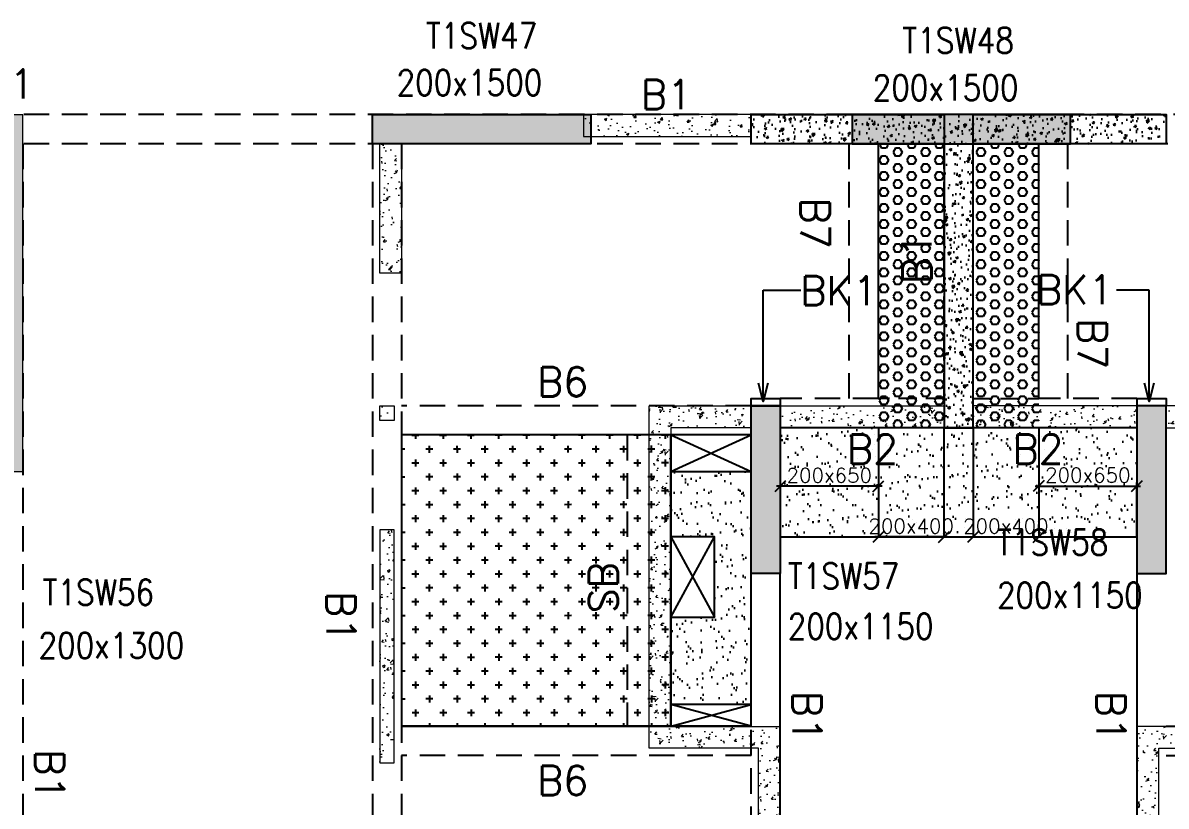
# Model space of a CAD drawing. Header units: millimetres. Extents: x 1078357 to 2594950, y -4969473 to -4636555.
# Drawn here: x 1601908 to 1609758, y -4666194 to -4660817 of the extents above; entities that cross this region are included whole.
import ezdxf

# ---------------------------------------------------------------- set-up
doc = ezdxf.new("R2010")
doc.units = ezdxf.units.MM
doc.header["$PDMODE"] = 35
for name, pattern in [('CONTINOUS', [0]), ('HIDDEN', [0.375, 0.25, -0.125]), ('New Retail block$0$CONTINOUS', [0])]:
    doc.linetypes.add(name, pattern=pattern)
doc.layers.get('0').update_dxf_attribs({"lineweight": 0})
doc.layers.get('Defpoints').update_dxf_attribs({"lineweight": 0})
for name, color, linetype, lineweight in [('A-_ANOTDIMA_D-', 6, 'Continuous', 13), ('COL. NO.', 30, 'Continuous', 25), ('COL. SIZE', 7, 'Continuous', 25), ('DIM', 9, 'Continuous', 25), ('HATCH', 8, 'Continuous', 30), ('RCC UPSTAND', 43, 'Continuous', 30), ('S-NON STR RCC WALL', 8, 'Continuous', 0)]:
    doc.layers.add(name, color=color, linetype=linetype, lineweight=lineweight)
for name, color, linetype in [('B-200x325', 201, 'HIDDEN'), ('B-200x375', 41, 'HIDDEN'), ('B-200x400', 44, 'HIDDEN'), ('B-200x650', 241, 'HIDDEN'), ('B-300xSLAB THK.', 151, 'Continuous'), ('BK1-200x650', 241, 'HIDDEN'), ('DC BEAM NO.', 7, 'Continuous'), ('DROP SLAB', 8, 'Continuous'), ('NON STR. RCC WALL', 6, 'Continuous'), ('S-COLUMN_SHEAR WALL', 1, 'Continuous'), ('S-PROJECTION', 54, 'New Retail block$0$CONTINOUS'), ('SLAB FOLD', 8, 'Continuous'), ('UP TO 10FRS', 30, 'Continuous')]:
    doc.layers.add(name, color=color, linetype=linetype)
doc.styles.add('Roman', font='romans')
doc.styles.add('ROMANS', font='romans.shx', dxfattribs={"width": 0.85})
doc.dimstyles.new('HARESH', dxfattribs={"dimtxt": 150, "dimasz": 75, "dimexe": 0, "dimexo": 0, "dimgap": 25, "dimtad": 1, "dimdec": 0, "dimdsep": 46, "dimtxsty": 'Roman', "dimblk": 'OBLIQUE', "dimcen": 225, "dimdle": 25, "dimclrd": 2, "dimclre": 2, "dimclrt": 7, "dimadec": 8, "dimazin": 1, "dimtfac": 1, "dimtdec": 0, "dimtmove": 0, "dimatfit": 0, "dimfxl": 1, "dimlwd": -1, "dimlwe": -1, "dimarcsym": 0})
pattern_1 = [(50, (-4755937.19, 23343877.28), (182.184669, -15.9390855), [19.05, -209.55]), (355, (-4755937.19, 23343877.28), (-35.2434214, 191.0568452), [15.24, -167.6405842]), (100.4514447, (-4755922, 23343875.95), (146.9412471, 175.1177519), [16.1900088, -178.0902446]), (46.1842, (-4755937.19, 23343928.08), (271.0790409, -42.042328), [28.575, -314.325]), (96.6355576, (-4755914.6, 23343924.58), (237.404134, 247.4261246), [24.2850231, -267.1356082]), (351.1841512, (-4755937.2, 23343928.08), (237.404134, 247.4261246), [22.859967, -251.459732]), (21, (-4755911.79, 23343915.38), (151.6143913, -102.2651982), [19.05, -209.55]), (326, (-4755911.79, 23343915.38), (61.8020283, 184.1879661), [15.24, -167.64]), (71.451445, (-4755899.15, 23343906.86), (213.4164193, 81.9227689), [16.1900088, -178.0899376]), (37.5, (-4755937.19, 23343877.28), (3.08860325, 84.55503887), [0, -165.608, 0, -170.18, 0, -168.275]), (7.5, (-4755937.19, 23343877.28), (66.8196625, 100.18057482), [0, -97.028, 0, -161.798, 0, -64.135]), (327.5, (-4755993.83, 23343877.28), (135.59059517, -5.728744), [0, -63.5, 0, -198.12, 0, -262.89]), (317.5, (-4756019.23, 23343877.28), (148.1291814, 25.42649103), [0, -82.55, 0, -131.572, 0, -186.69])]
pattern_2 = [(180, (488933.74, 213528.074), (-7e-15, -54.99261315), [31.75, -63.5]), (300, (488933.74, 213528.074), (47.625, 27.4963066), [31.75, -63.5]), (240, (488901.99, 213528.074), (47.625, -27.4963066), [31.75, -63.5])]
pattern_3 = [(230, (4145652.81, -7867446.14), (-143.4520365, 12.550427), [15, -165]), (175, (4145652.81, -7867446.14), (27.7502667, -150.438427), [12, -132]), (280.4514445, (4145640.86, -7867445.1), (-115.7017693, -137.887998), [12.7480384, -140.2284224]), (226.1842, (4145652.81, -7867486.14), (-213.448266, 33.103856), [22.5, -247.5]), (276.6356355, (4145635.02, -7867483.38), (-186.932389, -194.82372), [19.122068, -210.342752]), (171.184164, (4145652.8, -7867486.14), (-186.932389, -194.82372), [18, -198]), (201, (4145632.81, -7867476.14), (-119.3814104, 80.523778), [15, -165]), (146, (4145632.81, -7867476.14), (-48.6630664, -145.030009), [12, -132]), (251.4514447, (4145622.86, -7867469.43), (-168.0444753, -64.5062306), [12.748038, -140.2284224]), (217.5, (4145652.81, -7867446.14), (-2.43197106, -66.57877077), [0, -130.4, 0, -134, 0, -132.5]), (187.5, (4145652.81, -7867446.14), (-52.6139075, -78.8823424), [0, -76.4, 0, -127.4, 0, -50.5]), (147.5, (4145697.41, -7867446.14), (-106.7644872, 4.51097435), [0, -50, 0, -156, 0, -207]), (137.5, (4145717.41, -7867446.14), (-116.6372339, -20.0209965), [0, -65, 0, -103.6, 0, -147])]

# ---------------------------------------------------------------- blocks, each defined once
blk = doc.blocks.new('_Oblique')
at = {"color": 0, "linetype": 'ByBlock', "lineweight": -2}
blk.add_line((-0.5, -0.5), (0.5, 0.5), dxfattribs=at)
blk = doc.blocks.new('*D1166')
at = {"layer": 'Defpoints', "color": 0, "ltscale": 700, "transparency": 16777216}
for p in [(1607782.9, -4663596.1, 0), (1608233.1, -4663596.1, 0), (1607782.9, -4664346.1)]:
    blk.add_point(p, dxfattribs=at)
at = {"layer": 'DIM', "color": 2, "ltscale": 700, "transparency": 16777216}
for p, q in [((1607782.9, -4663596.1), (1607782.9, -4664346.1)), ((1608233.1, -4663596.1), (1608233.1, -4664346.1)), ((1608258.1, -4664346.1), (1607757.9, -4664346.1))]:
    blk.add_line(p, q, dxfattribs=at)
at = {"layer": 'DIM', "color": 2, "ltscale": 700, "transparency": 16777216, "xscale": 75, "yscale": 75, "zscale": 75, "rotation": 180}
blk.add_blockref('_Oblique', (1607782.9, -4664346.1), dxfattribs=at)
at = {"layer": 'DIM', "color": 2, "ltscale": 700, "transparency": 16777216, "xscale": 75, "yscale": 75, "zscale": 75}
blk.add_blockref('_Oblique', (1608233.1, -4664346.1), dxfattribs=at)
at = {"layer": 'DIM', "color": 7, "ltscale": 700, "transparency": 16777216, "insert": (1608008, -4664271.1), "char_height": 150, "attachment_point": 5, "style": 'Roman'}
blk.add_mtext('{\\H0.666667x;200x400}', dxfattribs=at)
blk = doc.blocks.new('*D1167')
at = {"layer": 'Defpoints', "color": 0, "ltscale": 700, "transparency": 16777216}
for p in [(1607108.3, -4663596.1, 0), (1607782.9, -4663596.1, 0), (1607108.3, -4663998.2)]:
    blk.add_point(p, dxfattribs=at)
at = {"layer": 'DIM', "color": 2, "ltscale": 700, "transparency": 16777216}
for p, q in [((1607108.3, -4663596.1), (1607108.3, -4663998.2)), ((1607782.9, -4663596.1), (1607782.9, -4663998.2)), ((1607807.9, -4663998.2), (1607083.3, -4663998.2))]:
    blk.add_line(p, q, dxfattribs=at)
at = {"layer": 'DIM', "color": 2, "ltscale": 700, "transparency": 16777216, "xscale": 75, "yscale": 75, "zscale": 75, "rotation": 180}
blk.add_blockref('_Oblique', (1607108.3, -4663998.2), dxfattribs=at)
at = {"layer": 'DIM', "color": 2, "ltscale": 700, "transparency": 16777216, "xscale": 75, "yscale": 75, "zscale": 75}
blk.add_blockref('_Oblique', (1607782.9, -4663998.2), dxfattribs=at)
at = {"layer": 'DIM', "color": 7, "ltscale": 700, "transparency": 16777216, "insert": (1607445.6, -4663923.2), "char_height": 150, "attachment_point": 5, "style": 'Roman'}
blk.add_mtext('{\\H0.666667x;200x650}', dxfattribs=at)
blk = doc.blocks.new('*D1168')
at = {"layer": 'Defpoints', "color": 0, "ltscale": 700, "transparency": 16777216}
for p in [(1608433.1, -4663596.1, 0), (1608883.2, -4663596.1, 0), (1608883.2, -4664346.1)]:
    blk.add_point(p, dxfattribs=at)
at = {"layer": 'DIM', "color": 2, "ltscale": 700, "transparency": 16777216}
for p, q in [((1608433.1, -4663596.1), (1608433.1, -4664346.1)), ((1608883.2, -4663596.1), (1608883.2, -4664346.1)), ((1608408.1, -4664346.1), (1608908.2, -4664346.1))]:
    blk.add_line(p, q, dxfattribs=at)
at = {"layer": 'DIM', "color": 2, "ltscale": 700, "transparency": 16777216, "xscale": 75, "yscale": 75, "zscale": 75, "rotation": 180}
blk.add_blockref('_Oblique', (1608433.1, -4664346.1), dxfattribs=at)
at = {"layer": 'DIM', "color": 2, "ltscale": 700, "transparency": 16777216, "xscale": 75, "yscale": 75, "zscale": 75}
blk.add_blockref('_Oblique', (1608883.2, -4664346.1), dxfattribs=at)
at = {"layer": 'DIM', "color": 7, "ltscale": 700, "transparency": 16777216, "insert": (1608658.2, -4664271.1), "char_height": 150, "attachment_point": 5, "style": 'Roman'}
blk.add_mtext('{\\H0.666667x;200x400}', dxfattribs=at)
blk = doc.blocks.new('*D1169')
at = {"layer": 'Defpoints', "color": 0, "ltscale": 700, "transparency": 16777216}
for p in [(1608883.2, -4663596.1, 0), (1609558.1, -4663596.1, 0), (1609558.1, -4663996.2)]:
    blk.add_point(p, dxfattribs=at)
at = {"layer": 'DIM', "color": 2, "ltscale": 700, "transparency": 16777216}
for p, q in [((1608883.2, -4663596.1), (1608883.2, -4663996.2)), ((1609558.1, -4663596.1), (1609558.1, -4663996.2)), ((1608858.2, -4663996.2), (1609583.1, -4663996.2))]:
    blk.add_line(p, q, dxfattribs=at)
at = {"layer": 'DIM', "color": 2, "ltscale": 700, "transparency": 16777216, "xscale": 75, "yscale": 75, "zscale": 75, "rotation": 180}
blk.add_blockref('_Oblique', (1608883.2, -4663996.2), dxfattribs=at)
at = {"layer": 'DIM', "color": 2, "ltscale": 700, "transparency": 16777216, "xscale": 75, "yscale": 75, "zscale": 75}
blk.add_blockref('_Oblique', (1609558.1, -4663996.2), dxfattribs=at)
at = {"layer": 'DIM', "color": 7, "ltscale": 700, "transparency": 16777216, "insert": (1609220.7, -4663921.2), "char_height": 150, "attachment_point": 5, "style": 'Roman'}
blk.add_mtext('{\\H0.666667x;200x650}', dxfattribs=at)
blk = doc.blocks.new('G$CD63B60BD')
at = {"layer": 'COL. NO.', "linetype": 'Continuous', "style": 'ROMANS', "width": 0.85}
for s, p in [('T1SW47', (21217.5, 7404.4, -320.4)), ('T1SW48', (24489.2, 7371.3, -320.4)), ('T1SW58', (25137.9, 3925.7, -320.4)), ('T1SW57', (23703.2, 3694.9, -320.4)), ('T1SW56', (18585.9, 3582.5, -320.4))]:
    blk.add_text(s, height=175, dxfattribs=at).set_placement(p)
at = {"layer": 'COL. SIZE', "linetype": 'Continuous', "style": 'ROMANS', "width": 0.85}
for s, p in [('200x1500', (21016.2, 7080.9, -320.4)), ('200x1500', (24285.2, 7046.4, -320.4)), ('200x1150', (25138.5, 3562.5, -320.4)), ('200x1150', (23701.8, 3348.7, -320.4)), ('200x1300', (18557.4, 3217.6, -320.4))]:
    blk.add_text(s, height=175, dxfattribs=at).set_placement(p)

msp = doc.modelspace()

# ---------------------------------------------------------------- hatches: boundary and pattern name
at = {"layer": 'DROP SLAB'}
h = msp.add_hatch(dxfattribs=at)
h.set_pattern_fill('CROSS', color=8, scale=15, angle=0.03079)
h.set_pattern_definition([(180.03079016, (-10458756.16, 46857363.79), (-95.19879988, -95.30117261), [47.625, -142.875]), (270.03079016, (-10458779.99, 46857387.59), (95.30117261, -95.19879988), [47.625, -142.875])])
h.paths.add_polyline_path([(1606358.3, -4663646), (1604508.3, -4663646), (1604508.3, -4665645.8), (1606358.3, -4665645.8)])
at = {"layer": 'HATCH'}
h = msp.add_hatch(dxfattribs=at)
h.set_pattern_fill('AR-SAND', color=8, scale=3, angle=179.97015)
h.set_pattern_definition([(37.47015413, (-3451224.37, 18703112.48), (-4.72361136, 146.8264517), [0, -115.824, 0, -129.54, 0, -123.825]), (7.4701541, (-3451224.37, 18703112.48), (134.9689868, 214.9772528), [0, -62.484, 0, -104.394, 0, -40.005]), (327.4701541, (-3451318.1, 18703112.53), (237.2979035, 0.3075449), [0, -38.1, 0, -137.16, 0, -179.07]), (317.4701541, (-3451318.1, 18703112.53), (229.1017424, 66.759465), [0, -19.05, 0, -89.916, 0, -102.87])])
h.paths.add_polyline_path([(1609558.6, -4663596.1), (1607108.6, -4663596.1), (1607108.3, -4664346.1), (1609558.3, -4664346.1)])
h = msp.add_hatch(dxfattribs=at)
h.set_pattern_fill('AR-SAND', color=8, scale=3, angle=179.97015)
h.set_pattern_definition([(37.47015413, (-3451224.46, 18703112.48), (-4.72361136, 146.8264517), [0, -115.824, 0, -129.54, 0, -123.825]), (7.4701541, (-3451224.46, 18703112.48), (134.9689868, 214.9772528), [0, -62.484, 0, -104.394, 0, -40.005]), (327.4701541, (-3451318.18, 18703112.53), (237.2979035, 0.3075449), [0, -38.1, 0, -137.16, 0, -179.07]), (317.4701541, (-3451318.18, 18703112.53), (229.1017424, 66.759465), [0, -19.05, 0, -89.916, 0, -102.87])])
h.paths.add_polyline_path([(1609558.5, -4663596.1), (1607108.5, -4663596.1), (1607108.5, -4664196.1), (1609558.5, -4664196.1)])
h = msp.add_hatch(dxfattribs=at)
h.set_pattern_fill('AR-SAND', color=8, scale=3, angle=359.97015)
h.set_pattern_definition([(37.47015413, (-4585435.56, 23611079.41), (-4.72361136, 146.8264517), [0, -115.824, 0, -129.54, 0, -123.825]), (7.4701541, (-4585435.56, 23611079.41), (134.9689868, 214.9772528), [0, -62.484, 0, -104.394, 0, -40.005]), (327.47015413, (-4585529.28, 23611079.46), (237.29790347, 0.3075449), [0, -38.1, 0, -137.16, 0, -179.07]), (317.4701541, (-4585529.28, 23611079.46), (229.1017424, 66.759465), [0, -19.05, 0, -89.916, 0, -102.87])])
h.paths.add_polyline_path([(1606907.7, -4665496.1), (1606357.7, -4665496.1), (1606357.7, -4664896.1), (1606657.7, -4664896.1), (1606657.7, -4664346.1), (1606357.7, -4664346.2), (1606357.7, -4663896.1), (1606907.7, -4663896.1)])
at = {"layer": 'RCC UPSTAND'}
h = msp.add_hatch(dxfattribs=at)
h.set_pattern_fill('AR-CONC', color=8, scale=20, angle=180)
h.set_pattern_definition(pattern_3)
h.paths.add_polyline_path([(1606908.3, -4661446.1), (1608233.3, -4661446.1), (1608233.3, -4661646.1), (1606908.3, -4661646.1)])
h = msp.add_hatch(dxfattribs=at)
h.set_pattern_fill('AR-CONC', color=8, scale=20, angle=180)
h.set_pattern_definition([(230, (4145652.81, -7867446.14), (-143.4520365, 12.550427), [15, -165]), (175, (4145652.81, -7867446.14), (27.7502667, -150.438427), [12, -132]), (280.4514445, (4145640.86, -7867445.1), (-115.7017693, -137.887998), [12.7480384, -140.2284224]), (226.1842, (4145652.81, -7867486.14), (-213.448266, 33.103856), [22.5, -247.5]), (276.6356355, (4145635.02, -7867483.38), (-186.932389, -194.82372), [19.122068, -210.342752]), (171.184164, (4145652.8, -7867486.14), (-186.932389, -194.82372), [18, -198]), (201, (4145632.81, -7867476.14), (-119.3814104, 80.523778), [15, -165]), (146, (4145632.81, -7867476.14), (-48.6630664, -145.030009), [12, -132]), (251.4514447, (4145622.86, -7867469.43), (-168.0444753, -64.5062306), [12.748038, -140.2284224]), (217.5, (4145652.81, -7867446.14), (-2.43197106, -66.57877077), [0, -130.4, 0, -134, 0, -132.5]), (187.5, (4145652.81, -7867446.14), (-52.6139075, -78.8823424), [0, -76.4, 0, -127.4, 0, -50.5]), (147.5, (4145697.41, -7867446.14), (-106.7644872, 4.51097435), [0, -50, 0, -156, 0, -207]), (137.5, (4145717.41, -7867446.14), (-116.6372339, -20.0209965), [0, -65, 0, -103.6, 0, -147])])
h.paths.add_polyline_path([(1608233.3, -4663596.1), (1608433.3, -4663596.1), (1608433.3, -4661446.1), (1608233.3, -4661446.1)])
h = msp.add_hatch(dxfattribs=at)
h.set_pattern_fill('AR-CONC', color=8, scale=20, angle=180)
h.set_pattern_definition(pattern_3)
h.paths.add_polyline_path([(1608433.3, -4661446.1), (1609758.3, -4661446.1), (1609758.3, -4661646.1), (1608433.3, -4661646.1)])
at = {"layer": 'S-COLUMN_SHEAR WALL', "lineweight": 25}
h = msp.add_hatch(color=1, dxfattribs=at)
h.dxf.hatch_style = 1
h.paths.add_polyline_path([(1604308.3, -4661446.1), (1605808.3, -4661446.1), (1605808.3, -4661646.1), (1604308.3, -4661646.1)])
h = msp.add_hatch(color=1, dxfattribs=at)
h.dxf.hatch_style = 1
h.paths.add_polyline_path([(1606908.3, -4663446.1), (1607108.3, -4663446.1), (1607108.3, -4664596.1), (1606908.3, -4664596.1)])
at = {"layer": 'S-COLUMN_SHEAR WALL', "lineweight": 25, "extrusion": (1.00316e-06, -2.11765e-11, 1)}
h = msp.add_hatch(color=1, dxfattribs=at)
h.dxf.hatch_style = 1
h.paths.add_polyline_path([(1609758.3, -4663446.1), (1609558.3, -4663446.1), (1609558.3, -4664596.1), (1609758.3, -4664596.1)])
at = {"layer": 'S-NON STR RCC WALL', "ltscale": 700}
h = msp.add_hatch(dxfattribs=at)
h.set_pattern_fill('AR-CONC', color=256)
h.set_pattern_definition([(230, (2739144.64, -9383618.3), (-182.184669, 15.9390855), [19.05, -209.55]), (175, (2739144.64, -9383618.3), (35.2434214, -191.056845), [15.24, -167.640584]), (280.4514447, (2739129.46, -9383616.97), (-146.941247, -175.117752), [16.190009, -178.0902446]), (226.1842, (2739144.64, -9383669.1), (-271.079041, 42.042328), [28.575, -314.325]), (276.6355576, (2739122.05, -9383665.6), (-237.404134, -247.426125), [24.285023, -267.135608]), (171.184151, (2739144.64, -9383669.1), (-237.404134, -247.426125), [22.859967, -251.459732]), (201, (2739119.24, -9383656.4), (-151.6143913, 102.265198), [19.05, -209.55]), (146, (2739119.24, -9383656.4), (-61.802028, -184.187966), [15.24, -167.64]), (251.451445, (2739106.6, -9383647.88), (-213.416419, -81.922769), [16.190009, -178.0899376]), (217.5, (2739144.64, -9383618.3), (-3.08860325, -84.5550389), [0, -165.608, 0, -170.18, 0, -168.275]), (187.5, (2739144.64, -9383618.3), (-66.8196625, -100.1805748), [0, -97.028, 0, -161.798, 0, -64.135]), (147.5, (2739201.28, -9383618.3), (-135.5905952, 5.728744), [0, -63.5, 0, -198.12, 0, -262.89]), (137.5, (2739226.68, -9383618.3), (-148.1291814, -25.426491), [0, -82.55, 0, -131.572, 0, -186.69])])
h.paths.add_polyline_path([(1598833.5, -4661596.1), (1598033.5, -4661596.1), (1598033.5, -4661446.1), (1598833.5, -4661446.1)])
h.paths.add_polyline_path([(1597283.5, -4661446.1), (1596833.5, -4661446.1), (1596833.5, -4661596.1), (1597283.5, -4661596.1)])
h.paths.add_polyline_path([(1598483.5, -4662526.1), (1598633.5, -4662526.1), (1598633.5, -4661596.1), (1598483.5, -4661596.1)])
h.paths.add_polyline_path([(1596833.5, -4662676.1), (1598633.5, -4662676.1), (1598633.5, -4662526.1), (1596833.5, -4662526.1)])
h.paths.add_polyline_path([(1601908.5, -4661448.1), (1601708.5, -4661448.1), (1601708.5, -4663896.1), (1601908.5, -4663896.1)])
h.paths.add_polyline_path([(1600033.5, -4661446.1), (1600133.5, -4661446.1), (1600133.5, -4661596.1), (1600033.5, -4661596.1)])
h.paths.add_polyline_path([(1601383.5, -4661446.2), (1601708.5, -4661446.1), (1601708.5, -4661646.1), (1601383.5, -4661646.1)])
h = msp.add_hatch(dxfattribs=at)
h.set_pattern_fill('AR-CONC', color=256)
h.set_pattern_definition([(50, (1568313.29, -4682032.18), (182.18467, -15.9391), [19.05, -209.55]), (355, (1568313.29, -4682032.18), (-35.2434, 191.05685), [15.24, -167.6406]), (100.45144, (1568328.47, -4682033.51), (146.94125, 175.11775), [16.19, -178.09024]), (46.1842, (1568313.29, -4681981.38), (271.079, -42.0423), [28.575, -314.325]), (96.63556, (1568335.88, -4681984.88), (237.4041, 247.4261), [24.285, -267.1356]), (351.18415, (1568313.3, -4681981.38), (237.4041, 247.4261), [22.86, -251.4597]), (21, (1568338.69, -4681994.08), (151.6144, -102.2652), [19.05, -209.55]), (326, (1568338.69, -4681994.08), (61.802, 184.188), [15.24, -167.64]), (71.45144, (1568351.32, -4682002.6), (213.4164, 81.9228), [16.19, -178.0899]), (37.5, (1568313.286, -4682032.18), (3.0886, 84.55504), [0, -165.608, 0, -170.18, 0, -168.275]), (7.5, (1568313.29, -4682032.18), (66.81966, 100.18057), [0, -97.028, 0, -161.798, 0, -64.135]), (327.5, (1568256.644, -4682032.18), (135.5906, -5.72874), [0, -63.5, 0, -198.12, 0, -262.89]), (317.5, (1568231.24, -4682032.18), (148.12918, 25.4265), [0, -82.55, 0, -131.572, 0, -186.69])])
h.paths.add_polyline_path([(1606908.5, -4661446.2), (1605758.5, -4661446.2), (1605758.5, -4661596.1), (1606908.5, -4661596.1)])
at = {"layer": 'S-NON STR RCC WALL'}
h = msp.add_hatch(dxfattribs=at)
h.set_pattern_fill('AR-CONC', color=256, angle=180)
h.set_pattern_definition([(50, (-5847176.65, 28024606.44), (182.184669, -15.93908554), [19.05, -209.55]), (355, (-5847176.65, 28024606.44), (-35.2434214, 191.0568452), [15.24, -167.6405842]), (100.4514447, (-5847161.47, 28024605.11), (146.9412471, 175.1177519), [16.1900088, -178.0902446]), (46.1842, (-5847176.65, 28024657.24), (271.0790409, -42.042328), [28.575, -314.325]), (96.6355576, (-5847154.06, 28024653.74), (237.404134, 247.4261246), [24.2850231, -267.1356082]), (351.1841512, (-5847176.65, 28024657.24), (237.404134, 247.4261246), [22.859967, -251.459732]), (21, (-5847151.25, 28024644.54), (151.6143913, -102.2651982), [19.05, -209.55]), (326, (-5847151.25, 28024644.54), (61.8020283, 184.1879661), [15.24, -167.64]), (71.451445, (-5847138.61, 28024636.02), (213.4164193, 81.9227689), [16.1900088, -178.0899376]), (37.5, (-5847176.65, 28024606.44), (3.08860325, 84.55503887), [0, -165.608, 0, -170.18, 0, -168.275]), (7.5, (-5847176.65, 28024606.44), (66.8196625, 100.18057482), [0, -97.028, 0, -161.798, 0, -64.135]), (327.5, (-5847233.29, 28024606.44), (135.59059517, -5.72874399), [0, -63.5, 0, -198.12, 0, -262.89]), (317.5, (-5847258.69, 28024606.44), (148.1291814, 25.42649103), [0, -82.55, 0, -131.572, 0, -186.69])])
h.paths.add_polyline_path([(1604358.5, -4661646.2), (1604508.5, -4661646.2), (1604508.5, -4662536.1), (1604358.5, -4662536.1)])
h = msp.add_hatch(dxfattribs=at)
h.set_pattern_fill('AR-CONC', color=256, angle=180)
h.set_pattern_definition([(50, (2701633.03, -9345786.55), (182.184669, -15.9390855), [19.05, -209.55]), (355, (2701633.03, -9345786.55), (-35.2434214, 191.056845), [15.24, -167.640584]), (100.4514447, (2701648.21, -9345787.88), (146.941247, 175.117752), [16.190009, -178.0902446]), (46.1842, (2701633.03, -9345735.75), (271.079041, -42.042328), [28.575, -314.325]), (96.6355576, (2701655.62, -9345739.25), (237.404134, 247.426125), [24.285023, -267.135608]), (351.184151, (2701633.03, -9345735.75), (237.404134, 247.426125), [22.859967, -251.459732]), (21, (2701658.43, -9345748.45), (151.6143913, -102.265198), [19.05, -209.55]), (326, (2701658.43, -9345748.45), (61.802028, 184.187966), [15.24, -167.64]), (71.451445, (2701671.07, -9345756.97), (213.416419, 81.922769), [16.190009, -178.0899376]), (37.5, (2701633.03, -9345786.55), (3.08860325, 84.5550389), [0, -165.608, 0, -170.18, 0, -168.275]), (7.5, (2701633.03, -9345786.55), (66.8196625, 100.1805748), [0, -97.028, 0, -161.798, 0, -64.135]), (327.5, (2701576.39, -9345786.55), (135.5905952, -5.728744), [0, -63.5, 0, -198.12, 0, -262.89]), (317.5, (2701550.99, -9345786.55), (148.1291814, 25.426491), [0, -82.55, 0, -131.572, 0, -186.69])])
h.paths.add_polyline_path([(1604358.5, -4663446), (1604458.5, -4663446), (1604458.5, -4663546), (1604358.5, -4663546)])
h = msp.add_hatch(dxfattribs=at)
h.set_pattern_fill('AR-CONC', color=256)
h.set_pattern_definition(pattern_1)
h.paths.add_polyline_path([(1606208.5, -4665796.2), (1606208.5, -4663446.2), (1606908.5, -4663446.2), (1606908.5, -4663596.2), (1606358.5, -4663596.2), (1606358.5, -4665646.2), (1607108.5, -4665646.2), (1607108.5, -4666896.1), (1606958.5, -4666896.1), (1606958.5, -4665796.2)])
h = msp.add_hatch(dxfattribs=at)
h.set_pattern_fill('AR-CONC', color=256)
h.set_pattern_definition(pattern_1)
h.paths.add_polyline_path([(1608233.5, -4663596.2), (1607108.5, -4663596.2), (1607108.5, -4663446.2), (1608233.5, -4663446.2)])
h = msp.add_hatch(dxfattribs=at)
h.set_pattern_fill('AR-CONC', color=256, angle=180)
h.set_pattern_definition(pattern_1)
h.paths.add_polyline_path([(1608433.5, -4663596.2), (1609558.5, -4663596.2), (1609558.5, -4663446.2), (1608433.5, -4663446.2)])
h = msp.add_hatch(dxfattribs=at)
h.set_pattern_fill('AR-CONC', color=256, angle=180)
h.set_pattern_definition(pattern_1)
h.paths.add_polyline_path([(1610458.5, -4665796.2), (1610458.5, -4663446.2), (1609758.5, -4663446.2), (1609758.5, -4663596.2), (1610308.5, -4663596.2), (1610308.5, -4665646.2), (1609558.5, -4665646.2), (1609558.5, -4666896.1), (1609708.5, -4666896.1), (1609708.5, -4665796.2)])
h = msp.add_hatch(dxfattribs=at)
h.set_pattern_fill('AR-CONC', color=256, angle=180)
h.set_pattern_definition([(50, (2701646.25, -9344421.88), (182.184669, -15.9390855), [19.05, -209.55]), (355, (2701646.25, -9344421.88), (-35.2434214, 191.056845), [15.24, -167.640584]), (100.4514447, (2701661.43, -9344423.21), (146.941247, 175.117752), [16.190009, -178.0902446]), (46.1842, (2701646.25, -9344371.08), (271.079041, -42.042328), [28.575, -314.325]), (96.6355576, (2701668.84, -9344374.6), (237.404134, 247.426125), [24.285023, -267.135608]), (351.184151, (2701646.25, -9344371.08), (237.404134, 247.426125), [22.859967, -251.459732]), (21, (2701671.65, -9344383.78), (151.6143913, -102.265198), [19.05, -209.55]), (326, (2701671.65, -9344383.78), (61.802028, 184.187966), [15.24, -167.64]), (71.451445, (2701684.28, -9344392.3), (213.416419, 81.922769), [16.190009, -178.0899376]), (37.5, (2701646.247, -9344421.884), (3.08860325, 84.5550389), [0, -165.608, 0, -170.18, 0, -168.275]), (7.5, (2701646.25, -9344421.88), (66.8196625, 100.1805748), [0, -97.028, 0, -161.798, 0, -64.135]), (327.5, (2701589.605, -9344421.884), (135.5905952, -5.728744), [0, -63.5, 0, -198.12, 0, -262.89]), (317.5, (2701564.2, -9344421.88), (148.1291814, 25.426491), [0, -82.55, 0, -131.572, 0, -186.69])])
h.paths.add_polyline_path([(1604358.5, -4665896), (1604458.5, -4665896), (1604458.5, -4664296), (1604358.5, -4664296)])
at = {"layer": 'SLAB FOLD', "ltscale": 1000}
h = msp.add_hatch(dxfattribs=at)
h.set_pattern_fill('HEX', color=8, scale=10, angle=180)
h.set_pattern_definition(pattern_2)
h.paths.add_polyline_path([(1608233.5, -4661656.7), (1607783.4, -4661656.7), (1607783.4, -4663596.1), (1608233.5, -4663596.1)])
h = msp.add_hatch(dxfattribs=at)
h.set_pattern_fill('HEX', color=8, scale=10, angle=180)
h.set_pattern_definition(pattern_2)
h.paths.add_polyline_path([(1608433.8, -4661656.7), (1608883.8, -4661656.7), (1608883.8, -4663596.1), (1608433.8, -4663596.1)])
at = {"layer": 'UP TO 10FRS', "lineweight": 25}
h = msp.add_hatch(color=256, dxfattribs=at)
h.dxf.hatch_style = 1
h.paths.add_polyline_path([(1609101.9, -4661646.1), (1609101.9, -4661446.1), (1607601.9, -4661446.1), (1607601.9, -4661646.1)])

# ---------------------------------------------------------------- linework, layer by layer
at = {"layer": 'B-200x325', "ltscale": 700}
for p, q in [((1606908.1, -4663446, 0), (1604508.3, -4663446, 0)), ((1606908.3, -4665845.8, 0), (1604508.3, -4665845.8, 0)), ((1609758.2, -4665845.9, 0), (1612158.2, -4665845.8, 0))]:
    msp.add_line(p, q, dxfattribs=at)
at = {"layer": 'B-200x325', "linetype": 'Continuous', "ltscale": 700}
for p, q in [((1606908.1, -4663646, 0), (1604508.3, -4663646, 0)), ((1606908.3, -4665645.8, 0), (1604508.3, -4665645.8, 0)), ((1609758.2, -4665645.9, 0), (1612158.2, -4665645.8, 0))]:
    msp.add_line(p, q, dxfattribs=at)
at = {"layer": 'B-200x375', "ltscale": 700}
for p, q in [((1607583.1, -4663396.1, 0), (1607583.1, -4661646.1)), ((1609083.4, -4663396.1, 0), (1609083.4, -4661646.1))]:
    msp.add_line(p, q, dxfattribs=at)
at = {"layer": 'B-200x375', "linetype": 'Continuous', "ltscale": 700}
for p, q in [((1607783.1, -4663396.1, 0), (1607783.1, -4661656.7, 0)), ((1608883.4, -4663396.1, 0), (1608883.4, -4661656.7, 0))]:
    msp.add_line(p, q, dxfattribs=at)
at = {"layer": 'B-200x400', "linetype": 'HIDDEN', "ltscale": 500}
for p, q in [((1608233.1, -4663396.1, 0), (1607783, -4663396.1, 0)), ((1608433.1, -4663396.1, 0), (1608883.2, -4663396.1, 0))]:
    msp.add_line(p, q, dxfattribs=at)
at = {"layer": 'B-200x400', "linetype": 'Continuous', "ltscale": 500}
for p, q in [((1608233.1, -4663596.1, 0), (1607783, -4663596.1, 0)), ((1608883.2, -4663596.1, 0), (1608433.1, -4663596.1, 0))]:
    msp.add_line(p, q, dxfattribs=at)
at = {"layer": 'B-200x650', "linetype": 'HIDDEN', "ltscale": 700}
for p, q in [((1607601.9, -4661446.2, 0), (1600333.5, -4661446.2, 0)), ((1619958.5, -4661446.2, 0), (1609101.9, -4661446.2, 0)), ((1607601.9, -4661646.2, 0), (1601908.5, -4661646.2, 0)), ((1601908.5, -4661646.2, 0), (1601908.5, -4666896.1, 0)), ((1604308.5, -4661646.2, 0), (1604308.5, -4668096.1, 0)), ((1604508.5, -4661646.2, 0), (1604508.5, -4668096.1, 0)), ((1608233.5, -4663396.1, 0), (1608233.5, -4661646.1, 0)), ((1608433.5, -4663396.1, 0), (1608433.5, -4661646.1, 0)), ((1614758.5, -4661646.2, 0), (1609101.9, -4661646.2, 0)), ((1607783.1, -4663396, 0), (1607108.3, -4663396, 0)), ((1609558.3, -4663396, 0), (1608883.2, -4663396.1, 0)), ((1606908.5, -4666896.1, 0), (1606908.5, -4664596.1, 0))]:
    msp.add_line(p, q, dxfattribs=at)
at = {"layer": 'B-200x650', "linetype": 'CONTINOUS', "ltscale": 700}
for p, q in [((1609558.4, -4663596, 0), (1608883.3, -4663596.1, 0)), ((1607108.5, -4666896.1, 0), (1607108.5, -4664596.1, 0)), ((1609558.5, -4666896.1, 0), (1609558.5, -4664596.1, 0))]:
    msp.add_line(p, q, dxfattribs=at)
at = {"layer": 'B-300xSLAB THK.', "linetype": 'HIDDEN', "ltscale": 700}
msp.add_line((1606058.3, -4663646, 0), (1606058.3, -4665645.8, 0), dxfattribs=at)
at = {"layer": 'B-300xSLAB THK.', "linetype": 'ByBlock', "ltscale": 700}
msp.add_line((1606358.3, -4663646, 0), (1606358.3, -4665645.8, 0), dxfattribs=at)
at = {"layer": 'BK1-200x650', "linetype": 'Continuous', "ltscale": 700, "elevation": 0}
for points in [[(1607108.5, -4663446.2), (1606908.5, -4663446.2), (1606908.5, -4663396), (1607108.5, -4663396)], [(1609758.6, -4663446.2), (1609558.5, -4663446.2), (1609558.5, -4663396), (1609758.6, -4663396)]]:
    msp.add_lwpolyline(points, close=True, dxfattribs=at)
at = {"layer": 'DROP SLAB', "color": 3, "linetype": 'CONTINOUS', "ltscale": 500}
for p, q in [((1606358.5, -4663896, 0), (1606908.3, -4663646, 0)), ((1606358.5, -4663646, 0), (1606908.5, -4663896, 0)), ((1606358.3, -4664896.1), (1606658.4, -4664346.1)), ((1606358.3, -4664346.1), (1606658.4, -4664896.1)), ((1606908, -4665646, 0), (1606358, -4665496, 0)), ((1606358.8, -4665645.8, 0), (1606908, -4665496, 0))]:
    msp.add_line(p, q, dxfattribs=at)
at = {"layer": 'DROP SLAB', "color": 3, "linetype": 'CONTINOUS', "ltscale": 500, "elevation": 0}
for points in [[(1606358.3, -4663646), (1604508.3, -4663646), (1604508.3, -4665645.8), (1606358.3, -4665645.8)], [(1606358.5, -4663896), (1606908.3, -4663896), (1606908.3, -4663646), (1606358.5, -4663646)], [(1606358.4, -4664896.1), (1606658.4, -4664896.1), (1606658.4, -4664346.1), (1606358.4, -4664346.1)], [(1606358, -4665645.8), (1606908, -4665645.8), (1606908, -4665496), (1606358, -4665496)]]:
    msp.add_lwpolyline(points, close=True, dxfattribs=at)
at = {"layer": 'NON STR. RCC WALL', "elevation": 0}
for points in [[(1606908.3, -4661446.1), (1608233.3, -4661446.1), (1608233.3, -4661646.1), (1606908.3, -4661646.1)], [(1608233.3, -4663596.1), (1608433.3, -4663596.1), (1608433.3, -4661446.1), (1608233.3, -4661446.1)], [(1608433.3, -4661446.1), (1609758.3, -4661446.1), (1609758.3, -4661646.1), (1608433.3, -4661646.1)]]:
    msp.add_lwpolyline(points, close=True, dxfattribs=at)
at = {"layer": 'S-COLUMN_SHEAR WALL', "color": 1, "lineweight": 25, "elevation": 0}
for points in [[(1604308.3, -4661446.1), (1605808.3, -4661446.1), (1605808.3, -4661646.1), (1604308.3, -4661646.1)], [(1606908.3, -4663446.1), (1607108.3, -4663446.1), (1607108.3, -4664596.1), (1606908.3, -4664596.1)]]:
    msp.add_lwpolyline(points, close=True, dxfattribs=at)
at = {"layer": 'S-COLUMN_SHEAR WALL', "color": 1, "lineweight": 25, "extrusion": (1.00316e-06, -2.11765e-11, 1), "elevation": 1.6}
msp.add_lwpolyline([(1609758.3, -4663446.1), (1609558.3, -4663446.1), (1609558.3, -4664596.1), (1609758.3, -4664596.1)], close=True, dxfattribs=at)
at = {"layer": 'S-NON STR RCC WALL', "elevation": 0}
for points in [[(1601908.5, -4661448.1), (1601708.5, -4661448.1), (1601708.5, -4663896.1), (1601908.5, -4663896.1)], [(1606208.5, -4665796.2), (1606208.5, -4663446.2), (1606908.5, -4663446.2), (1606908.5, -4663596.2), (1606358.5, -4663596.2), (1606358.5, -4665646.2), (1607108.5, -4665646.2), (1607108.5, -4666896.1), (1606958.5, -4666896.1), (1606958.5, -4665796.2)], [(1608233.5, -4663596.2), (1607108.5, -4663596.2), (1607108.5, -4663446.2), (1608233.5, -4663446.2)], [(1608433.5, -4663596.2), (1609558.5, -4663596.2), (1609558.5, -4663446.2), (1608433.5, -4663446.2)], [(1610458.5, -4665796.2), (1610458.5, -4663446.2), (1609758.5, -4663446.2), (1609758.5, -4663596.2), (1610308.5, -4663596.2), (1610308.5, -4665646.2), (1609558.5, -4665646.2), (1609558.5, -4666896.1), (1609708.5, -4666896.1), (1609708.5, -4665796.2)]]:
    msp.add_lwpolyline(points, close=True, dxfattribs=at)
at = {"layer": 'S-NON STR RCC WALL', "ltscale": 700, "elevation": 0}
for points in [[(1606908.5, -4661446.2), (1605758.5, -4661446.2), (1605758.5, -4661596.1), (1606908.5, -4661596.1)], [(1604358.5, -4661646.2), (1604508.5, -4661646.2), (1604508.5, -4662536.1), (1604358.5, -4662536.1)], [(1604358.5, -4663446), (1604458.5, -4663446), (1604458.5, -4663546), (1604358.5, -4663546)], [(1604358.5, -4665896), (1604458.5, -4665896), (1604458.5, -4664296), (1604358.5, -4664296)]]:
    msp.add_lwpolyline(points, close=True, dxfattribs=at)
at = {"layer": 'S-PROJECTION', "elevation": 0}
msp.add_lwpolyline([(1609558.6, -4663596.1), (1607108.6, -4663596.1), (1607108.3, -4664346.1), (1609558.3, -4664346.1)], close=True, dxfattribs=at)
at = {"layer": 'SLAB FOLD', "color": 8, "ltscale": 1000, "elevation": 0}
msp.add_lwpolyline([(1606907.7, -4665496.1), (1606357.7, -4665496.1), (1606357.7, -4664896.1), (1606657.7, -4664896.1), (1606657.7, -4664346.1), (1606357.7, -4664346.2), (1606357.7, -4663896.1), (1606907.7, -4663896.1), (1606907.7, -4665496.1)], dxfattribs=at)
at = {"layer": 'UP TO 10FRS', "lineweight": 25, "elevation": 0}
msp.add_lwpolyline([(1609101.9, -4661646.1), (1609101.9, -4661446.1), (1607601.9, -4661446.1), (1607601.9, -4661646.1)], close=True, dxfattribs=at)

# ---------------------------------------------------------------- block references
at = {"layer": 'A-_ANOTDIMA_D-', "color": 2, "ltscale": 700}
msp.add_blockref('G$CD63B60BD', (1583458.3, -4668396.1, 0), dxfattribs=at)

# ---------------------------------------------------------------- texts
at = {"layer": 'B-200x325', "linetype": 'Continuous', "ltscale": 700, "style": 'ROMANS'}
for p in [(1605438.7, -4663380.8, -2.7), (1605438.8, -4666117.9, -2.7)]:
    msp.add_text('B6', height=200, rotation=359.99945, dxfattribs=at).set_placement(p)
at = {"layer": 'B-200x375', "linetype": 'Continuous', "ltscale": 700, "style": 'ROMANS'}
for p in [(1607248.3, -4662016.5, -2.7), (1609152, -4662843.7, -2.7)]:
    msp.add_text('B7', height=200, rotation=269.99906, dxfattribs=at).set_placement(p)
at = {"layer": 'B-200x650', "linetype": 'HIDDEN', "ltscale": 500, "style": 'ROMANS'}
for rotation, p in [(359.99906, (1601635.5, -4661336.5, -2.7)), (0.00094, (1606151.5, -4661408.9, -2.7)), (269.99906, (1603992.9, -4664717.4, -2.7)), (269.99906, (1607192.4, -4665402.3, -2.7)), (269.99906, (1609279.5, -4665402.3, -2.7)), (269.99906, (1601992.4, -4665803, -2.7))]:
    msp.add_text('B1', height=200, rotation=rotation, dxfattribs=at).set_placement(p)
at = {"layer": 'B-200x650', "linetype": 'HIDDEN', "ltscale": 700, "style": 'ROMANS'}
msp.add_text('B1', height=200, rotation=89.99906, dxfattribs=at).set_placement((1608147.4, -4662609.9, -2.7))
at = {"layer": 'B-300xSLAB THK.', "linetype": 'Continuous', "ltscale": 700, "style": 'ROMANS'}
msp.add_text('SB', height=200, rotation=90.00094, dxfattribs=at).set_placement((1605994.2, -4664870.3, -2.7))
at = {"layer": 'BK1-200x650', "linetype": 'Continuous', "ltscale": 700, "style": 'ROMANS'}
for rotation, p in [(0.00094, (1607246.2, -4662755.7, -2.7)), (359.99906, (1608864.1, -4662748.9, -2.7))]:
    msp.add_text('BK1', height=200, rotation=rotation, dxfattribs=at).set_placement(p)
at = {"layer": 'DC BEAM NO.', "linetype": 'Continuous', "ltscale": 500, "style": 'ROMANS'}
for p in [(1607566.4, -4663843.2, -2.7), (1608703.1, -4663843.2, -2.7)]:
    msp.add_text('B2', height=200, dxfattribs=at).set_placement(p)

# ---------------------------------------------------------------- dimensions: what is measured, and where the dimension line sits
at = {"layer": 'DIM', "ltscale": 700}
for base, p1, p2, picture, middle in [((1607108.3, -4663998.2, 0), (1607782.9, -4663596.1, 0), (1607108.3, -4663596.1, 0), '*D1167', (1607445.6, -4663923.2, 0)), ((1609558.1, -4663996.2, 0), (1608883.2, -4663596.1, 0), (1609558.1, -4663596.1, 0), '*D1169', (1609220.7, -4663921.2, 0))]:
    dim = msp.add_linear_dim(base=base, p1=p1, p2=p2, text='{\\H0.666667x;200x650}', dimstyle='HARESH', override={"dimtxsty": 'Roman', "dimtmove": 1}, dxfattribs=at)
    dim.commit()
    dim.dimension.update_dxf_attribs({"geometry": picture, "text_midpoint": middle})
for base, p1, p2, picture, middle in [((1607782.9, -4664346.1, 0), (1608233.1, -4663596.1, 0), (1607782.9, -4663596.1, 0), '*D1166', (1608008, -4664346.1, 0)), ((1608883.2, -4664346.1, 0), (1608433.1, -4663596.1, 0), (1608883.2, -4663596.1, 0), '*D1168', (1608658.2, -4664346.1, 0))]:
    dim = msp.add_linear_dim(base=base, p1=p1, p2=p2, text='{\\H0.666667x;200x400}', dimstyle='HARESH', override={"dimtxsty": 'Roman'}, dxfattribs=at)
    dim.commit()
    dim.dimension.update_dxf_attribs({"geometry": picture, "text_midpoint": middle, "dimtype": 160})

# ---------------------------------------------------------------- leaders
at = {"layer": 'BK1-200x650', "linetype": 'Continuous', "ltscale": 700}
for points in [[(1606992, -4663415.8, 0), (1606992, -4662651.2, 0), (1607250.9, -4662651.2, 0)], [(1609642.1, -4663415.8, 0), (1609642.1, -4662651.2, 0), (1609417.7, -4662651.2, 0)]]:
    msp.add_leader(points, dimstyle='HARESH', override={"dimasz": 125, "dimgap": 25, "dimtad": 0, "dimldrblk": 'Open30'}, dxfattribs=at)

doc.saveas('drawing.dxf')
